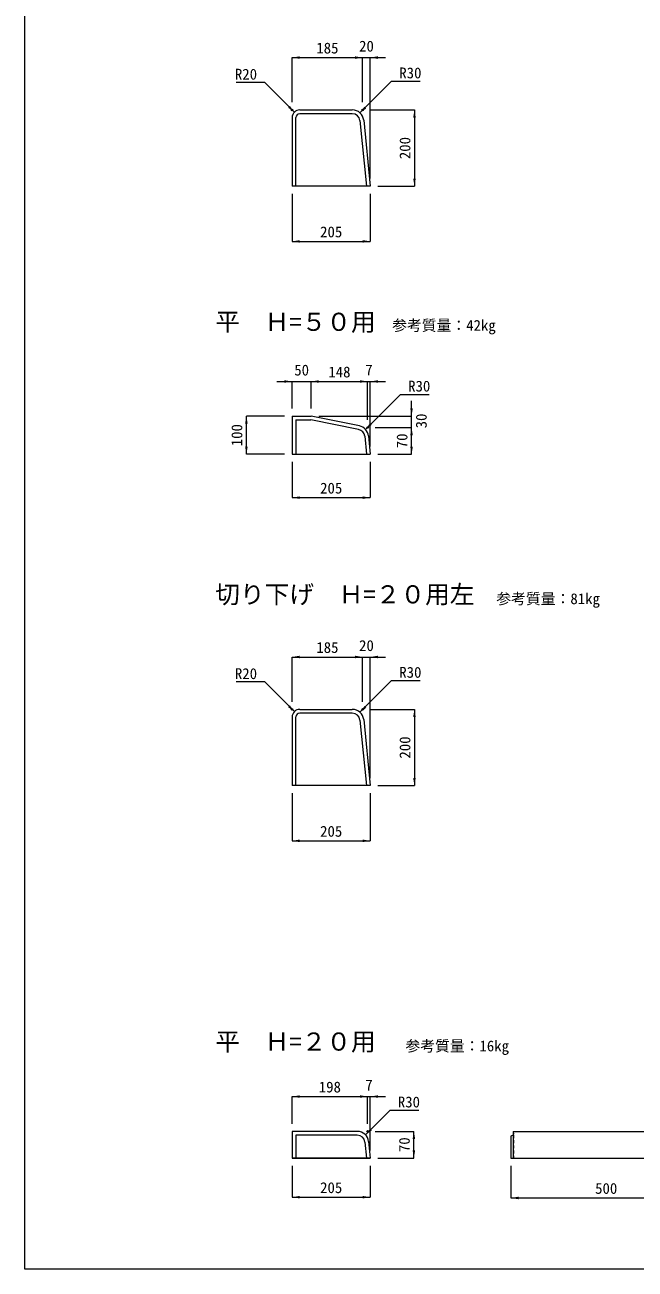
# Model space of a CAD drawing. Units: millimetres at full size, sheet at 1:20. Extents: x -237 to 17963, y -1745 to 5903.
# Drawn here: x -237 to 1363, y -835 to 2427 of the extents above; entities that cross this region are included whole.
import ezdxf
from ezdxf.enums import TextEntityAlignment as Align

# ---------------------------------------------------------------- set-up
doc = ezdxf.new("R2010")
doc.units = ezdxf.units.MM
doc.header["$LTSCALE"] = 20
doc.linetypes.add('USER2', pattern=[0.675, 0.375, -0.3])
for name, color, linetype, lineweight in [('0_2', 7, 'Continuous', 9), ('寸法線', 7, 'Continuous', 9), ('本体', 2, 'Continuous', 13), ('枠', 5, 'Continuous', 5), ('補助線', 8, 'Continuous', 13)]:
    doc.layers.add(name, color=color, linetype=linetype, lineweight=lineweight)
doc.styles.add('ＭＳ ゴシック', font='')
doc.styles.get('ＭＳ ゴシック').set_extended_font_data('MS Gothic')

# ---------------------------------------------------------------- blocks, each defined once
blk = doc.blocks.new('filled_arrow')
at = {"color": 0, "linetype": 'Continuous', "lineweight": -2}
blk.add_solid([(7.5, 1.25), (0, 0), (7.5, -1.25)], dxfattribs=at)

msp = doc.modelspace()

# ---------------------------------------------------------------- linework, layer by layer
at = {"layer": '寸法線'}
for p, q in [((463.71, 2341.17), (648.71, 2341.17)), ((463.71, 2223.98), (463.71, 2341.17)), ((608.71, 2341.17), (708.71, 2341.17)), ((648.71, 2223.98), (648.71, 2341.17)), ((648.71, 2223.98), (648.71, 2341.17)), ((668.71, 2023.98), (668.71, 2341.17)), ((668.71, 2203.98), (784.52, 2203.98)), ((784.52, 2203.98), (784.52, 2003.98)), ((688.71, 2003.98), (784.52, 2003.98)), ((463.71, 1983.98), (463.71, 1859.33)), ((668.71, 1983.98), (668.71, 1859.33)), ((463.71, 1859.33), (668.71, 1859.33)), ((423.71, 1492.08), (553.71, 1492.08)), ((463.71, 1421.44), (463.71, 1492.08)), ((513.71, 1421.44), (513.71, 1492.08)), ((513.71, 1492.08), (661.71, 1492.08)), ((513.71, 1421.44), (513.71, 1492.08)), ((621.71, 1492.08), (708.71, 1492.08)), ((661.71, 1391.44), (661.71, 1492.08)), ((661.71, 1391.44), (661.71, 1492.08)), ((668.71, 1321.44), (668.71, 1492.08)), ((776.88, 1331.44), (776.88, 1441.44)), ((343.83, 1301.44), (343.83, 1401.44)), ((443.71, 1401.44), (343.83, 1401.44)), ((533.71, 1401.44), (776.88, 1401.44)), ((681.71, 1371.44), (776.88, 1371.44)), ((681.71, 1371.44), (776.88, 1371.44)), ((776.88, 1301.44), (776.88, 1371.44)), ((443.71, 1301.44), (343.83, 1301.44)), ((463.71, 1281.44), (463.71, 1187.64)), ((668.71, 1281.44), (668.71, 1187.64)), ((688.71, 1301.44), (776.88, 1301.44)), ((463.71, 1187.64), (668.71, 1187.64)), ((463.71, 769.92), (648.71, 769.92)), ((463.71, 652.73), (463.71, 769.92)), ((608.71, 769.92), (708.71, 769.92)), ((648.71, 652.73), (648.71, 769.92)), ((648.71, 652.73), (648.71, 769.92)), ((668.71, 452.72), (668.71, 769.92)), ((668.71, 632.73), (784.52, 632.73)), ((784.52, 632.73), (784.52, 432.72)), ((688.71, 432.72), (784.52, 432.72)), ((463.71, 412.72), (463.71, 288.08)), ((668.71, 412.72), (668.71, 288.08)), ((463.71, 288.08), (668.71, 288.08)), ((463.71, -382.28), (661.71, -382.28)), ((463.71, -453.45), (463.71, -382.28)), ((621.71, -382.28), (708.71, -382.28)), ((661.71, -453.45), (661.71, -382.28)), ((661.71, -453.45), (661.71, -382.28)), ((668.71, -523.45), (668.71, -382.28)), ((681.71, -473.45), (782.99, -473.45)), ((782.99, -543.45), (782.99, -473.45)), ((688.71, -543.45), (782.99, -543.45)), ((463.71, -563.45), (463.71, -646.07)), ((668.71, -563.45), (668.71, -646.07)), ((1037.3, -563.45), (1037.3, -648.04)), ((463.71, -646.07), (668.71, -646.07)), ((1037.3, -648.04), (1537.3, -648.04))]:
    msp.add_line(p, q, dxfattribs=at)
for points in [[(469.57, 2198.12), (391.84, 2275.85), (316.72, 2275.85)], [(641.69, 2196.22), (724.71, 2279.23), (799.83, 2279.23)], [(656.31, 1366.56), (747.97, 1458.22), (823.1, 1458.22)], [(469.57, 626.87), (391.84, 704.6), (316.72, 704.6)], [(641.69, 624.97), (724.71, 707.98), (799.83, 707.98)], [(656.31, -482.79), (720.87, -418.24), (796, -418.24)]]:
    msp.add_lwpolyline(points, dxfattribs=at)
at = {"layer": '本体', "lineweight": 20}
for p, q in [((483.71, 2203.98), (621.56, 2203.98)), ((463.71, 2183.98), (463.71, 2003.98)), ((651.41, 2176.96), (668.71, 2003.98)), ((668.71, 2003.98), (463.71, 2003.98)), ((463.71, 1401.44), (463.71, 1301.44)), ((463.71, 1401.44), (513.71, 1401.44)), ((640.02, 1375.84), (513.71, 1401.44)), ((663.91, 1349.42), (668.71, 1301.44)), ((463.71, 1301.44), (668.71, 1301.44)), ((483.71, 632.73), (621.56, 632.73)), ((463.71, 612.73), (463.71, 432.72)), ((651.41, 605.71), (668.71, 432.72)), ((668.71, 432.72), (463.71, 432.72)), ((463.71, -473.45), (463.71, -543.45)), ((634.56, -473.45), (463.71, -473.45)), ((1043.26, -483.9), (1037.3, -486.45)), ((1037.3, -486.45), (1037.3, -543.45)), ((1043.3, -473.45), (1531.3, -473.45)), ((1043.3, -473.45), (1043.3, -483.9)), ((664.41, -500.47), (668.71, -543.45)), ((668.71, -543.45), (463.71, -543.45)), ((463.71, -543.45), (668.71, -543.45)), ((1037.3, -543.45), (1537.3, -543.45))]:
    msp.add_line(p, q, dxfattribs=at)
at = {"layer": '本体', "color": 4, "lineweight": 5}
for p, q in [((621.56, 2193.98), (483.71, 2193.98)), ((473.71, 2003.98), (473.71, 2183.98)), ((641.46, 2175.97), (658.66, 2003.98)), ((473.71, 1391.44), (473.71, 1301.44)), ((473.71, 1391.44), (512.71, 1391.44)), ((638.04, 1366.04), (512.71, 1391.44)), ((653.96, 1348.43), (658.66, 1301.44)), ((621.56, 622.73), (483.71, 622.73)), ((473.71, 432.72), (473.71, 612.72)), ((641.46, 604.72), (658.66, 432.72)), ((634.56, -483.45), (473.71, -483.45)), ((473.71, -483.45), (473.71, -543.45)), ((654.46, -501.46), (658.66, -543.45))]:
    msp.add_line(p, q, dxfattribs=at)
at = {"layer": '本体', "color": 4, "linetype": 'USER2', "lineweight": 5}
for p, q in [((1044.3, -483.45), (1043.26, -483.9)), ((1043.3, -473.45), (1044.3, -483.45)), ((1044.3, -483.45), (1044.3, -543.45))]:
    msp.add_line(p, q, dxfattribs=at)
at = {"layer": '本体', "lineweight": 5}
msp.add_line((1043.3, -483.9), (1043.3, -543.45), dxfattribs=at)
at = {"layer": '本体', "lineweight": 20}
for centre, radius, start, end in [((483.71, 2183.98), 20, 90, 180), ((621.56, 2173.98), 30, 5.71054, 90), ((634.06, 1346.44), 30, 5.71077, 78.54152), ((483.71, 612.73), 20, 90, 180), ((621.56, 602.73), 30, 5.71054, 90), ((634.56, -503.45), 30, 5.71079, 90)]:
    msp.add_arc(centre, radius, start, end, dxfattribs=at)
at = {"layer": '本体', "color": 4, "lineweight": 5}
for centre, radius, start, end in [((483.71, 2183.98), 10, 90, 180), ((621.56, 2173.98), 20, 5.71123, 90), ((634.06, 1346.44), 20, 5.71123, 78.54163), ((483.71, 612.72), 10, 90, 180), ((621.56, 602.72), 20, 5.71123, 90), ((634.56, -503.45), 20, 5.71112, 90)]:
    msp.add_arc(centre, radius, start, end, dxfattribs=at)
at = {"layer": '枠', "lineweight": 20}
for p, q in [((-236.96, -834.58), (-236.96, 4765.42)), ((3623.04, -834.58), (-236.96, -834.58))]:
    msp.add_line(p, q, dxfattribs=at)
at = {"layer": '補助線'}
for centre in [(463.71, 2203.98), (648.71, 2203.98), (661.71, 1371.44), (463.71, 632.73), (648.71, 632.73), (661.71, -473.45)]:
    msp.add_circle(centre, 2, dxfattribs=at)

# ---------------------------------------------------------------- block references
at = {"layer": '寸法線', "xscale": 2.67, "yscale": 2.67}
for p in [(463.71, 2341.17), (668.71, 2341.17), (463.71, 1859.33), (513.71, 1492.08), (513.71, 1492.08), (668.71, 1492.08), (463.71, 1187.64), (463.71, 769.92), (668.71, 769.92), (463.71, 288.08), (463.71, -382.28), (668.71, -382.28), (463.71, -646.07), (1037.3, -648.04)]:
    msp.add_blockref('filled_arrow', p, dxfattribs=at)
for p, rotation in [((648.71, 2341.17), 180), ((648.71, 2341.17), 180), ((469.57, 2198.12), 135), ((641.69, 2196.22), 45), ((784.52, 2203.98), 270), ((784.52, 2003.98), 90), ((668.71, 1859.33), 180), ((463.71, 1492.08), 180), ((661.71, 1492.08), 180), ((661.71, 1492.08), 180), ((776.88, 1401.44), 90), ((343.83, 1401.44), 270), ((656.31, 1366.56), 45), ((776.88, 1371.44), 270), ((776.88, 1371.44), 270), ((343.83, 1301.44), 90), ((776.88, 1301.44), 90), ((668.71, 1187.64), 180), ((648.71, 769.92), 180), ((648.71, 769.92), 180), ((469.57, 626.87), 135), ((641.69, 624.97), 45), ((784.52, 632.73), 270), ((784.52, 432.72), 90), ((668.71, 288.08), 180), ((661.71, -382.28), 180), ((661.71, -382.28), 180), ((656.31, -482.79), 45), ((782.99, -473.45), 270), ((782.99, -543.45), 90), ((668.71, -646.07), 180)]:
    msp.add_blockref('filled_arrow', p, dxfattribs=dict(at, rotation=rotation))

# ---------------------------------------------------------------- texts
at = {"layer": '0_2', "style": 'ＭＳ ゴシック'}
for s, height, p in [('平\u3000Ｈ=５０用', 47.47, (262.22, 1610.59)), ('参考質量：42kg', 28.48, (725.91, 1616.45)), ('切り下げ\u3000Ｈ=２０用左', 47.47, (262.22, 896.25)), ('参考質量：81kg', 28.48, (999.08, 899.9)), ('平\u3000Ｈ=２０用', 47.47, (262.22, -276.04)), ('参考質量：16kg', 28.48, (760.76, -272.4))]:
    msp.add_text(s, height=height, dxfattribs=at).set_placement(p, align=Align.BOTTOM_LEFT)
at = {"layer": '寸法線', "style": 'ＭＳ ゴシック'}
for s, p in [('20', (658.71, 2371.17)), ('185', (556.21, 2366.17)), ('205', (566.21, 1884.33)), ('50', (488.71, 1522.08)), ('7', (665.21, 1522.08)), ('148', (587.71, 1517.08)), ('205', (566.21, 1212.64)), ('185', (556.21, 794.92)), ('20', (658.71, 799.92)), ('205', (566.21, 313.08)), ('198', (562.71, -357.28)), ('7', (665.21, -352.28)), ('205', (566.21, -621.07)), ('500', (1287.3, -623.04))]:
    msp.add_text(s, height=28.48, dxfattribs=at).set_placement(p, align=Align.MIDDLE_CENTER)
for p in [(371.84, 2311.85), (371.84, 740.6)]:
    msp.add_text('R20', height=28.48, dxfattribs=at).set_placement(p, align=Align.TOP_RIGHT)
for p in [(744.71, 2315.23), (767.97, 1494.22), (744.71, 743.98), (740.87, -382.24)]:
    msp.add_text('R30', height=28.48, dxfattribs=at).set_placement(p, align=Align.TOP_LEFT)
for s, p in [('200', (759.52, 2103.98)), ('30', (802.36, 1388.64)), ('100', (318.83, 1351.44)), ('70', (751.88, 1336.44)), ('200', (759.52, 532.72)), ('70', (757.99, -508.45))]:
    msp.add_text(s, height=28.48, rotation=90, dxfattribs=at).set_placement(p, align=Align.MIDDLE_CENTER)

doc.saveas('drawing.dxf')
